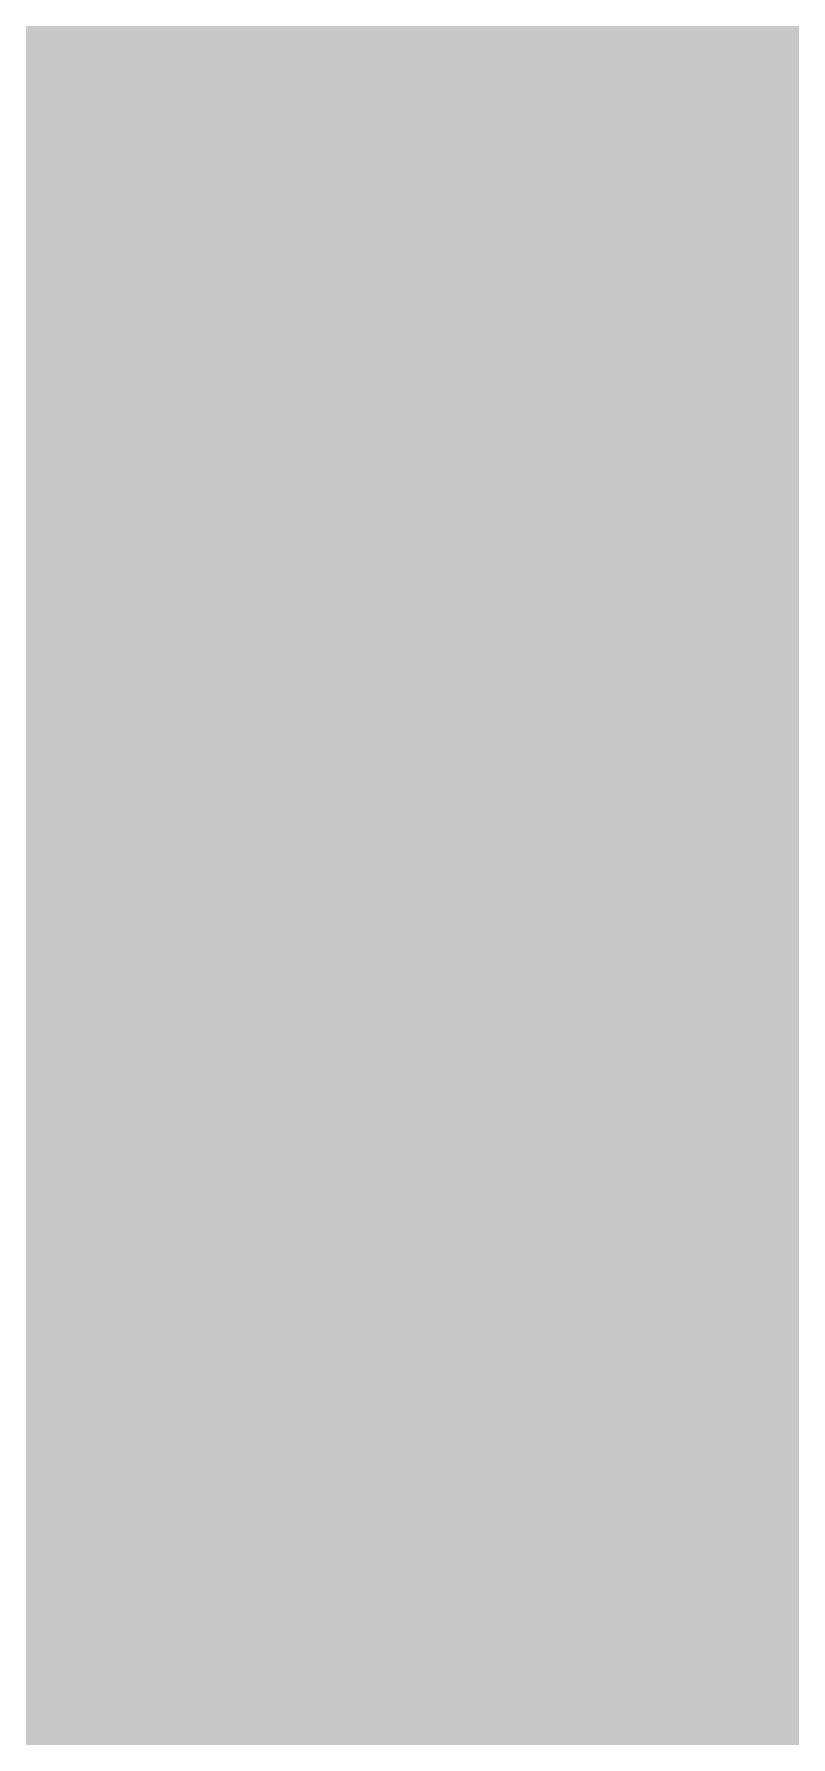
# Model space of a CAD drawing. Header units: inches. Extents: x 0 to 841, y 0 to 594.
# Drawn here: x 789.85 to 790.22, y 184.794 to 185.626 of the extents above; entities that cross this region are included whole.
import ezdxf

# ---------------------------------------------------------------- set-up
doc = ezdxf.new("R2010")
doc.units = ezdxf.units.IN
doc.layers.add('Sheet', color=255, linetype='Continuous')

msp = doc.modelspace()

# ---------------------------------------------------------------- linework, layer by layer
at = {"layer": 'Sheet'}
for points in [[(790.02077, 190.49864, 0.7493, 0.7493, 0), (790.02077, 184.97368, 0.7493, 0.7493, 0)], [(790.02077, 189.95962, 0.29972, 0.29972, 0), (790.02077, 184.97368, 0.29972, 0.29972, 0)], [(789.66145, 185.64746, 0.29972, 0.29972, 0), (789.70637, 185.69238, 0.29972, 0.29972, 0), (789.75128, 185.69238, 0.29972, 0.29972, 0), (789.7962, 185.69238, 0.29972, 0.29972, 0), (789.84111, 185.69238, 0.29972, 0.29972, 0), (789.84111, 185.7373, 0.29972, 0.29972, 0), (789.88603, 185.7373, 0.29972, 0.29972, 0), (789.93094, 185.7373, 0.29972, 0.29972, 0), (789.97586, 185.7373, 0.29972, 0.29972, 0), (790.02077, 185.7373, 0.29972, 0.29972, 0)], [(789.66145, 185.64746, 0.29972, 0.29972, 0), (789.70637, 185.69238, 0.29972, 0.29972, 0), (789.75128, 185.69238, 0.29972, 0.29972, 0), (789.7962, 185.69238, 0.29972, 0.29972, 0), (789.84111, 185.69238, 0.29972, 0.29972, 0), (789.84111, 185.7373, 0.29972, 0.29972, 0), (789.88603, 185.7373, 0.29972, 0.29972, 0), (789.93094, 185.7373, 0.29972, 0.29972, 0), (789.97586, 185.7373, 0.29972, 0.29972, 0), (790.02077, 185.7373, 0.29972, 0.29972, 0)], [(789.66145, 185.64746, 0.29972, 0.29972, 0), (789.70637, 185.69238, 0.29972, 0.29972, 0), (789.75128, 185.69238, 0.29972, 0.29972, 0), (789.7962, 185.69238, 0.29972, 0.29972, 0), (789.84111, 185.69238, 0.29972, 0.29972, 0), (789.84111, 185.7373, 0.29972, 0.29972, 0), (789.88603, 185.7373, 0.29972, 0.29972, 0), (789.93094, 185.7373, 0.29972, 0.29972, 0), (789.97586, 185.7373, 0.29972, 0.29972, 0), (790.02077, 185.7373, 0.29972, 0.29972, 0)], [(789.66145, 185.64746, 0.29972, 0.29972, 0), (789.70637, 185.69238, 0.29972, 0.29972, 0), (789.75128, 185.69238, 0.29972, 0.29972, 0), (789.7962, 185.69238, 0.29972, 0.29972, 0), (789.84111, 185.69238, 0.29972, 0.29972, 0), (789.84111, 185.7373, 0.29972, 0.29972, 0), (789.88603, 185.7373, 0.29972, 0.29972, 0), (789.93094, 185.7373, 0.29972, 0.29972, 0), (789.97586, 185.7373, 0.29972, 0.29972, 0), (790.02077, 185.7373, 0.29972, 0.29972, 0)], [(789.66145, 185.64746, 0.29972, 0.29972, 0), (789.70637, 185.69238, 0.29972, 0.29972, 0), (789.75128, 185.69238, 0.29972, 0.29972, 0), (789.7962, 185.69238, 0.29972, 0.29972, 0), (789.84111, 185.69238, 0.29972, 0.29972, 0), (789.84111, 185.7373, 0.29972, 0.29972, 0), (789.88603, 185.7373, 0.29972, 0.29972, 0), (789.93094, 185.7373, 0.29972, 0.29972, 0), (789.97586, 185.7373, 0.29972, 0.29972, 0), (790.02077, 185.7373, 0.29972, 0.29972, 0)], [(789.66145, 185.64746, 0.29972, 0.29972, 0), (789.70637, 185.69238, 0.29972, 0.29972, 0), (789.75128, 185.69238, 0.29972, 0.29972, 0), (789.7962, 185.69238, 0.29972, 0.29972, 0), (789.84111, 185.69238, 0.29972, 0.29972, 0), (789.84111, 185.7373, 0.29972, 0.29972, 0), (789.88603, 185.7373, 0.29972, 0.29972, 0), (789.93094, 185.7373, 0.29972, 0.29972, 0), (789.97586, 185.7373, 0.29972, 0.29972, 0), (790.02077, 185.7373, 0.29972, 0.29972, 0)], [(790.02077, 185.7373, 0.29972, 0.29972, 0), (790.02077, 185.7373, 0.29972, 0.29972, 0)], [(790.02077, 185.7373, 0.29972, 0.29972, 0), (790.06569, 185.7373, 0.29972, 0.29972, 0), (790.11061, 185.7373, 0.29972, 0.29972, 0), (790.11061, 185.7373, 0.29972, 0.29972, 0), (790.15552, 185.7373, 0.29972, 0.29972, 0), (790.20044, 185.69238, 0.29972, 0.29972, 0), (790.24535, 185.69238, 0.29972, 0.29972, 0), (790.29027, 185.69238, 0.29972, 0.29972, 0), (790.29027, 185.69238, 0.29972, 0.29972, 0), (790.33518, 185.64746, 0.29972, 0.29972, 0), (790.3801, 185.64746, 0.29972, 0.29972, 0)], [(790.02077, 185.7373, 0.29972, 0.29972, 0), (790.02077, 185.7373, 0.29972, 0.29972, 0)], [(790.02077, 185.7373, 0.29972, 0.29972, 0), (790.06569, 185.7373, 0.29972, 0.29972, 0), (790.11061, 185.7373, 0.29972, 0.29972, 0), (790.11061, 185.7373, 0.29972, 0.29972, 0), (790.15552, 185.7373, 0.29972, 0.29972, 0), (790.20044, 185.69238, 0.29972, 0.29972, 0), (790.24535, 185.69238, 0.29972, 0.29972, 0), (790.29027, 185.69238, 0.29972, 0.29972, 0), (790.29027, 185.69238, 0.29972, 0.29972, 0), (790.33518, 185.64746, 0.29972, 0.29972, 0), (790.3801, 185.64746, 0.29972, 0.29972, 0)], [(790.02077, 185.7373, 0.29972, 0.29972, 0), (790.02077, 185.7373, 0.29972, 0.29972, 0)], [(790.02077, 185.7373, 0.29972, 0.29972, 0), (790.06569, 185.7373, 0.29972, 0.29972, 0), (790.11061, 185.7373, 0.29972, 0.29972, 0), (790.11061, 185.7373, 0.29972, 0.29972, 0), (790.15552, 185.7373, 0.29972, 0.29972, 0), (790.20044, 185.69238, 0.29972, 0.29972, 0), (790.24535, 185.69238, 0.29972, 0.29972, 0), (790.29027, 185.69238, 0.29972, 0.29972, 0), (790.29027, 185.69238, 0.29972, 0.29972, 0), (790.33518, 185.64746, 0.29972, 0.29972, 0), (790.3801, 185.64746, 0.29972, 0.29972, 0)], [(790.02077, 185.7373, 0.29972, 0.29972, 0), (790.02077, 185.7373, 0.29972, 0.29972, 0)], [(790.02077, 185.7373, 0.29972, 0.29972, 0), (790.06569, 185.7373, 0.29972, 0.29972, 0), (790.11061, 185.7373, 0.29972, 0.29972, 0), (790.11061, 185.7373, 0.29972, 0.29972, 0), (790.15552, 185.7373, 0.29972, 0.29972, 0), (790.20044, 185.69238, 0.29972, 0.29972, 0), (790.24535, 185.69238, 0.29972, 0.29972, 0), (790.29027, 185.69238, 0.29972, 0.29972, 0), (790.29027, 185.69238, 0.29972, 0.29972, 0), (790.33518, 185.64746, 0.29972, 0.29972, 0), (790.3801, 185.64746, 0.29972, 0.29972, 0)], [(790.02077, 185.7373, 0.29972, 0.29972, 0), (790.02077, 185.7373, 0.29972, 0.29972, 0)], [(790.02077, 185.7373, 0.29972, 0.29972, 0), (790.06569, 185.7373, 0.29972, 0.29972, 0), (790.11061, 185.7373, 0.29972, 0.29972, 0), (790.11061, 185.7373, 0.29972, 0.29972, 0), (790.15552, 185.7373, 0.29972, 0.29972, 0), (790.20044, 185.69238, 0.29972, 0.29972, 0), (790.24535, 185.69238, 0.29972, 0.29972, 0), (790.29027, 185.69238, 0.29972, 0.29972, 0), (790.29027, 185.69238, 0.29972, 0.29972, 0), (790.33518, 185.64746, 0.29972, 0.29972, 0), (790.3801, 185.64746, 0.29972, 0.29972, 0)], [(790.02077, 185.7373, 0.29972, 0.29972, 0), (790.02077, 185.7373, 0.29972, 0.29972, 0)], [(790.02077, 185.7373, 0.29972, 0.29972, 0), (790.06569, 185.7373, 0.29972, 0.29972, 0), (790.11061, 185.7373, 0.29972, 0.29972, 0), (790.11061, 185.7373, 0.29972, 0.29972, 0), (790.15552, 185.7373, 0.29972, 0.29972, 0), (790.20044, 185.69238, 0.29972, 0.29972, 0), (790.24535, 185.69238, 0.29972, 0.29972, 0), (790.29027, 185.69238, 0.29972, 0.29972, 0), (790.29027, 185.69238, 0.29972, 0.29972, 0), (790.33518, 185.64746, 0.29972, 0.29972, 0), (790.3801, 185.64746, 0.29972, 0.29972, 0)], [(789.66145, 185.33303, 0.29972, 0.29972, 0), (789.70637, 185.37795, 0.29972, 0.29972, 0), (789.70637, 185.37795, 0.29972, 0.29972, 0), (789.75128, 185.37795, 0.29972, 0.29972, 0), (789.75128, 185.42287, 0.29972, 0.29972, 0), (789.7962, 185.42287, 0.29972, 0.29972, 0), (789.7962, 185.42287, 0.29972, 0.29972, 0), (789.84111, 185.42287, 0.29972, 0.29972, 0), (789.84111, 185.42287, 0.29972, 0.29972, 0), (789.88603, 185.46779, 0.29972, 0.29972, 0), (789.88603, 185.46779, 0.29972, 0.29972, 0), (789.93094, 185.46779, 0.29972, 0.29972, 0), (789.97586, 185.46779, 0.29972, 0.29972, 0), (789.97586, 185.46779, 0.29972, 0.29972, 0), (790.02077, 185.46779, 0.29972, 0.29972, 0)], [(789.66145, 185.33303, 0.29972, 0.29972, 0), (789.70637, 185.37795, 0.29972, 0.29972, 0), (789.70637, 185.37795, 0.29972, 0.29972, 0), (789.75128, 185.37795, 0.29972, 0.29972, 0), (789.75128, 185.42287, 0.29972, 0.29972, 0), (789.7962, 185.42287, 0.29972, 0.29972, 0), (789.7962, 185.42287, 0.29972, 0.29972, 0), (789.84111, 185.42287, 0.29972, 0.29972, 0), (789.84111, 185.42287, 0.29972, 0.29972, 0), (789.88603, 185.46779, 0.29972, 0.29972, 0), (789.88603, 185.46779, 0.29972, 0.29972, 0), (789.93094, 185.46779, 0.29972, 0.29972, 0), (789.97586, 185.46779, 0.29972, 0.29972, 0), (789.97586, 185.46779, 0.29972, 0.29972, 0), (790.02077, 185.46779, 0.29972, 0.29972, 0)], [(789.66145, 185.33303, 0.29972, 0.29972, 0), (789.70637, 185.37795, 0.29972, 0.29972, 0), (789.70637, 185.37795, 0.29972, 0.29972, 0), (789.75128, 185.37795, 0.29972, 0.29972, 0), (789.75128, 185.42287, 0.29972, 0.29972, 0), (789.7962, 185.42287, 0.29972, 0.29972, 0), (789.7962, 185.42287, 0.29972, 0.29972, 0), (789.84111, 185.42287, 0.29972, 0.29972, 0), (789.84111, 185.42287, 0.29972, 0.29972, 0), (789.88603, 185.46779, 0.29972, 0.29972, 0), (789.88603, 185.46779, 0.29972, 0.29972, 0), (789.93094, 185.46779, 0.29972, 0.29972, 0), (789.97586, 185.46779, 0.29972, 0.29972, 0), (789.97586, 185.46779, 0.29972, 0.29972, 0), (790.02077, 185.46779, 0.29972, 0.29972, 0)], [(789.66145, 185.33303, 0.29972, 0.29972, 0), (789.70637, 185.37795, 0.29972, 0.29972, 0), (789.70637, 185.37795, 0.29972, 0.29972, 0), (789.75128, 185.37795, 0.29972, 0.29972, 0), (789.75128, 185.42287, 0.29972, 0.29972, 0), (789.7962, 185.42287, 0.29972, 0.29972, 0), (789.7962, 185.42287, 0.29972, 0.29972, 0), (789.84111, 185.42287, 0.29972, 0.29972, 0), (789.84111, 185.42287, 0.29972, 0.29972, 0), (789.88603, 185.46779, 0.29972, 0.29972, 0), (789.88603, 185.46779, 0.29972, 0.29972, 0), (789.93094, 185.46779, 0.29972, 0.29972, 0), (789.97586, 185.46779, 0.29972, 0.29972, 0), (789.97586, 185.46779, 0.29972, 0.29972, 0), (790.02077, 185.46779, 0.29972, 0.29972, 0)], [(790.02077, 185.46779, 0.29972, 0.29972, 0), (790.02077, 185.46779, 0.29972, 0.29972, 0)], [(790.02077, 185.46779, 0.29972, 0.29972, 0), (790.06569, 185.46779, 0.29972, 0.29972, 0), (790.06569, 185.46779, 0.29972, 0.29972, 0), (790.11061, 185.46779, 0.29972, 0.29972, 0), (790.11061, 185.46779, 0.29972, 0.29972, 0), (790.15552, 185.46779, 0.29972, 0.29972, 0), (790.15552, 185.42287, 0.29972, 0.29972, 0), (790.20044, 185.42287, 0.29972, 0.29972, 0), (790.20044, 185.42287, 0.29972, 0.29972, 0), (790.24535, 185.42287, 0.29972, 0.29972, 0), (790.24535, 185.42287, 0.29972, 0.29972, 0), (790.29027, 185.37795, 0.29972, 0.29972, 0), (790.29027, 185.37795, 0.29972, 0.29972, 0), (790.33518, 185.37795, 0.29972, 0.29972, 0), (790.33518, 185.33303, 0.29972, 0.29972, 0), (790.33518, 185.33303, 0.29972, 0.29972, 0), (790.3801, 185.33303, 0.29972, 0.29972, 0)], [(790.02077, 185.46779, 0.29972, 0.29972, 0), (790.02077, 185.46779, 0.29972, 0.29972, 0)], [(790.02077, 185.46779, 0.29972, 0.29972, 0), (790.06569, 185.46779, 0.29972, 0.29972, 0), (790.06569, 185.46779, 0.29972, 0.29972, 0), (790.11061, 185.46779, 0.29972, 0.29972, 0), (790.11061, 185.46779, 0.29972, 0.29972, 0), (790.15552, 185.46779, 0.29972, 0.29972, 0), (790.15552, 185.42287, 0.29972, 0.29972, 0), (790.20044, 185.42287, 0.29972, 0.29972, 0), (790.20044, 185.42287, 0.29972, 0.29972, 0), (790.24535, 185.42287, 0.29972, 0.29972, 0), (790.24535, 185.42287, 0.29972, 0.29972, 0), (790.29027, 185.37795, 0.29972, 0.29972, 0), (790.29027, 185.37795, 0.29972, 0.29972, 0), (790.33518, 185.37795, 0.29972, 0.29972, 0), (790.33518, 185.33303, 0.29972, 0.29972, 0), (790.33518, 185.33303, 0.29972, 0.29972, 0), (790.3801, 185.33303, 0.29972, 0.29972, 0)], [(790.02077, 185.46779, 0.29972, 0.29972, 0), (790.02077, 185.46779, 0.29972, 0.29972, 0)], [(790.02077, 185.46779, 0.29972, 0.29972, 0), (790.06569, 185.46779, 0.29972, 0.29972, 0), (790.06569, 185.46779, 0.29972, 0.29972, 0), (790.11061, 185.46779, 0.29972, 0.29972, 0), (790.11061, 185.46779, 0.29972, 0.29972, 0), (790.15552, 185.46779, 0.29972, 0.29972, 0), (790.15552, 185.42287, 0.29972, 0.29972, 0), (790.20044, 185.42287, 0.29972, 0.29972, 0), (790.20044, 185.42287, 0.29972, 0.29972, 0), (790.24535, 185.42287, 0.29972, 0.29972, 0), (790.24535, 185.42287, 0.29972, 0.29972, 0), (790.29027, 185.37795, 0.29972, 0.29972, 0), (790.29027, 185.37795, 0.29972, 0.29972, 0), (790.33518, 185.37795, 0.29972, 0.29972, 0), (790.33518, 185.33303, 0.29972, 0.29972, 0), (790.33518, 185.33303, 0.29972, 0.29972, 0), (790.3801, 185.33303, 0.29972, 0.29972, 0)], [(790.02077, 185.46779, 0.29972, 0.29972, 0), (790.02077, 185.46779, 0.29972, 0.29972, 0)], [(790.02077, 185.46779, 0.29972, 0.29972, 0), (790.06569, 185.46779, 0.29972, 0.29972, 0), (790.06569, 185.46779, 0.29972, 0.29972, 0), (790.11061, 185.46779, 0.29972, 0.29972, 0), (790.11061, 185.46779, 0.29972, 0.29972, 0), (790.15552, 185.46779, 0.29972, 0.29972, 0), (790.15552, 185.42287, 0.29972, 0.29972, 0), (790.20044, 185.42287, 0.29972, 0.29972, 0), (790.20044, 185.42287, 0.29972, 0.29972, 0), (790.24535, 185.42287, 0.29972, 0.29972, 0), (790.24535, 185.42287, 0.29972, 0.29972, 0), (790.29027, 185.37795, 0.29972, 0.29972, 0), (790.29027, 185.37795, 0.29972, 0.29972, 0), (790.33518, 185.37795, 0.29972, 0.29972, 0), (790.33518, 185.33303, 0.29972, 0.29972, 0), (790.33518, 185.33303, 0.29972, 0.29972, 0), (790.3801, 185.33303, 0.29972, 0.29972, 0)], [(789.7962, 185.42287, 0.09906, 0.09906, 0), (789.84111, 185.42287, 0.09906, 0.09906, 0), (789.84111, 185.42287, 0.09906, 0.09906, 0), (789.88603, 185.46779, 0.09906, 0.09906, 0), (789.88603, 185.46779, 0.09906, 0.09906, 0), (789.93094, 185.46779, 0.09906, 0.09906, 0), (789.97586, 185.46779, 0.09906, 0.09906, 0), (789.97586, 185.46779, 0.09906, 0.09906, 0), (790.02077, 185.46779, 0.09906, 0.09906, 0)], [(789.7962, 185.42287, 0.09906, 0.09906, 0), (789.84111, 185.42287, 0.09906, 0.09906, 0), (789.84111, 185.42287, 0.09906, 0.09906, 0), (789.88603, 185.46779, 0.09906, 0.09906, 0), (789.88603, 185.46779, 0.09906, 0.09906, 0), (789.93094, 185.46779, 0.09906, 0.09906, 0), (789.97586, 185.46779, 0.09906, 0.09906, 0), (789.97586, 185.46779, 0.09906, 0.09906, 0), (790.02077, 185.46779, 0.09906, 0.09906, 0)], [(789.7962, 185.42287, 0.09906, 0.09906, 0), (789.84111, 185.42287, 0.09906, 0.09906, 0), (789.84111, 185.42287, 0.09906, 0.09906, 0), (789.88603, 185.46779, 0.09906, 0.09906, 0), (789.88603, 185.46779, 0.09906, 0.09906, 0), (789.93094, 185.46779, 0.09906, 0.09906, 0), (789.97586, 185.46779, 0.09906, 0.09906, 0), (789.97586, 185.46779, 0.09906, 0.09906, 0), (790.02077, 185.46779, 0.09906, 0.09906, 0)], [(789.7962, 185.42287, 0.09906, 0.09906, 0), (789.84111, 185.42287, 0.09906, 0.09906, 0), (789.84111, 185.42287, 0.09906, 0.09906, 0), (789.88603, 185.46779, 0.09906, 0.09906, 0), (789.88603, 185.46779, 0.09906, 0.09906, 0), (789.93094, 185.46779, 0.09906, 0.09906, 0), (789.97586, 185.46779, 0.09906, 0.09906, 0), (789.97586, 185.46779, 0.09906, 0.09906, 0), (790.02077, 185.46779, 0.09906, 0.09906, 0)], [(790.02077, 185.46779, 0.09906, 0.09906, 0), (790.02077, 185.46779, 0.09906, 0.09906, 0)], [(790.02077, 185.46779, 0.09906, 0.09906, 0), (790.06569, 185.46779, 0.09906, 0.09906, 0), (790.06569, 185.46779, 0.09906, 0.09906, 0), (790.11061, 185.46779, 0.09906, 0.09906, 0), (790.11061, 185.46779, 0.09906, 0.09906, 0), (790.15552, 185.46779, 0.09906, 0.09906, 0), (790.15552, 185.42287, 0.09906, 0.09906, 0), (790.20044, 185.42287, 0.09906, 0.09906, 0), (790.20044, 185.42287, 0.09906, 0.09906, 0), (790.24535, 185.42287, 0.09906, 0.09906, 0), (790.24535, 185.42287, 0.09906, 0.09906, 0), (790.29027, 185.37795, 0.09906, 0.09906, 0)], [(790.02077, 185.46779, 0.09906, 0.09906, 0), (790.02077, 185.46779, 0.09906, 0.09906, 0)], [(790.02077, 185.46779, 0.09906, 0.09906, 0), (790.06569, 185.46779, 0.09906, 0.09906, 0), (790.06569, 185.46779, 0.09906, 0.09906, 0), (790.11061, 185.46779, 0.09906, 0.09906, 0), (790.11061, 185.46779, 0.09906, 0.09906, 0), (790.15552, 185.46779, 0.09906, 0.09906, 0), (790.15552, 185.42287, 0.09906, 0.09906, 0), (790.20044, 185.42287, 0.09906, 0.09906, 0), (790.20044, 185.42287, 0.09906, 0.09906, 0), (790.24535, 185.42287, 0.09906, 0.09906, 0), (790.24535, 185.42287, 0.09906, 0.09906, 0), (790.29027, 185.37795, 0.09906, 0.09906, 0)], [(790.02077, 185.46779, 0.09906, 0.09906, 0), (790.02077, 185.46779, 0.09906, 0.09906, 0)], [(790.02077, 185.46779, 0.09906, 0.09906, 0), (790.06569, 185.46779, 0.09906, 0.09906, 0), (790.06569, 185.46779, 0.09906, 0.09906, 0), (790.11061, 185.46779, 0.09906, 0.09906, 0), (790.11061, 185.46779, 0.09906, 0.09906, 0), (790.15552, 185.46779, 0.09906, 0.09906, 0), (790.15552, 185.42287, 0.09906, 0.09906, 0), (790.20044, 185.42287, 0.09906, 0.09906, 0), (790.20044, 185.42287, 0.09906, 0.09906, 0), (790.24535, 185.42287, 0.09906, 0.09906, 0), (790.24535, 185.42287, 0.09906, 0.09906, 0), (790.29027, 185.37795, 0.09906, 0.09906, 0)], [(790.02077, 185.46779, 0.09906, 0.09906, 0), (790.02077, 185.46779, 0.09906, 0.09906, 0)], [(790.02077, 185.46779, 0.09906, 0.09906, 0), (790.06569, 185.46779, 0.09906, 0.09906, 0), (790.06569, 185.46779, 0.09906, 0.09906, 0), (790.11061, 185.46779, 0.09906, 0.09906, 0), (790.11061, 185.46779, 0.09906, 0.09906, 0), (790.15552, 185.46779, 0.09906, 0.09906, 0), (790.15552, 185.42287, 0.09906, 0.09906, 0), (790.20044, 185.42287, 0.09906, 0.09906, 0), (790.20044, 185.42287, 0.09906, 0.09906, 0), (790.24535, 185.42287, 0.09906, 0.09906, 0), (790.24535, 185.42287, 0.09906, 0.09906, 0), (790.29027, 185.37795, 0.09906, 0.09906, 0)], [(790.02077, 184.97368, 0.7493, 0.7493, 0), (752.51624, 184.97368, 0.7493, 0.7493, 0)], [(790.02077, 184.97368, 0.7493, 0.7493, 0), (790.02077, 179.49365, 0.7493, 0.7493, 0)], [(790.02077, 184.97368, 0.7493, 0.7493, 0), (790.02077, 184.97368, 0.7493, 0.7493, 0), (795.00641, 184.97368, 0.7493, 0.7493, 0)], [(790.02077, 179.98775, 0.29972, 0.29972, 0), (790.02077, 184.97368, 0.29972, 0.29972, 0)]]:
    msp.add_lwpolyline(points, format="xyseb", dxfattribs=at)
msp.add_lwpolyline([(789.74589, 184.9996, 0.508, 0.508, 1), (790.25389, 184.9996, 0.508, 0.508, 1)], format="xyseb", close=True, dxfattribs=at)

doc.saveas('drawing.dxf')
